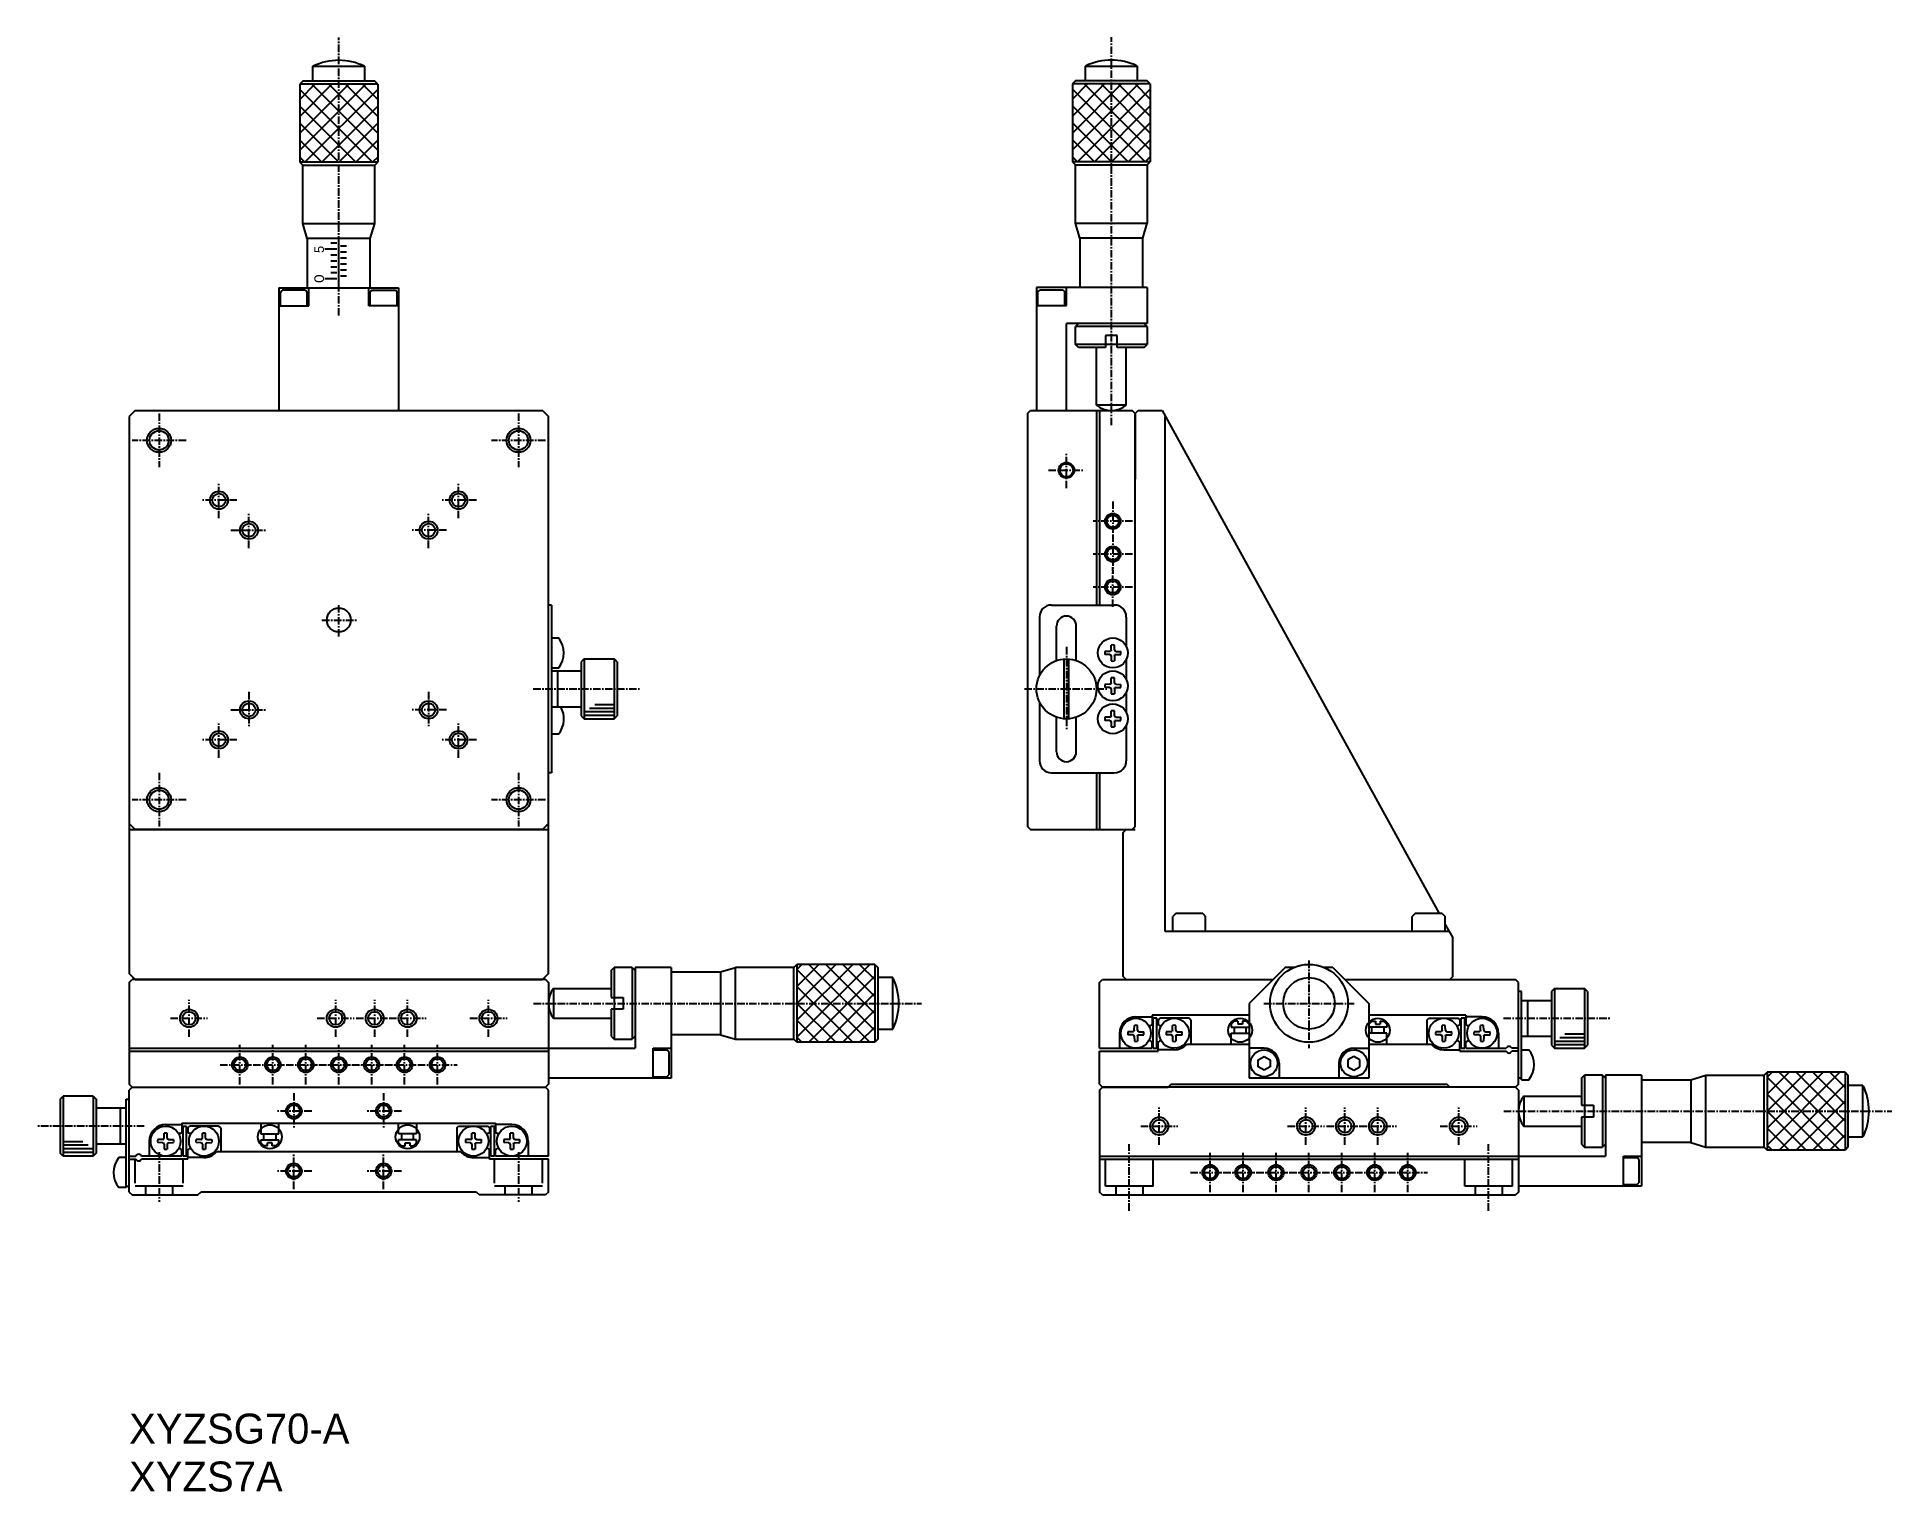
# Model space of a CAD drawing. Extents: x -44 to 266, y 69 to 312.
import ezdxf

# ---------------------------------------------------------------- set-up
doc = ezdxf.new("R2010")
doc.units = 0
doc.linetypes.add('CENTER', pattern=[2, 1.25, -0.25, 0.25, -0.25])
doc.layers.get('0').update_dxf_attribs({"linetype": 'CONTINUOUS'})
doc.layers.add('CENTER', color=1, linetype='CENTER')

# ---------------------------------------------------------------- blocks, each defined once
blk = doc.blocks.new('A$C3FFF41EC')
at = {"color": 7, "linetype": 'CONTINUOUS'}
for p, q in [((1.749995, 3), (1.249995, 2.5)), ((1.249995, 0), (1.249995, 2.5)), ((6.249995, 3), (1.749995, 3)), ((6.249995, 3), (6.749995, 2.5)), ((6.749995, 0), (6.749995, 2.5)), ((41.749995, 3), (41.249995, 2.5)), ((41.249995, 0), (41.249995, 2.5)), ((46.249995, 3), (41.749995, 3)), ((46.249995, 3), (46.749995, 2.5)), ((46.749995, 0), (46.749995, 2.5))]:
    blk.add_line(p, q, dxfattribs=at)

msp = doc.modelspace()

# ---------------------------------------------------------------- linework, layer by layer
at = {"color": 7, "linetype": 'CONTINUOUS'}
for p, q in [((1.92, 304.79), (1.92, 307.29)), ((10.52, 307.29), (10.52, 304.79)), ((130.92, 304.84), (130.92, 307.34)), ((139.52, 307.34), (139.52, 304.84)), ((0.22, 304.79), (-0.28, 304.29)), ((-0.28, 304.29), (-0.28, 291.29)), ((12.22, 304.79), (0.22, 304.79)), ((12.72, 304.29), (12.22, 304.79)), ((12.72, 304.29), (12.72, 291.29)), ((129.22, 304.84), (128.72, 304.34)), ((128.72, 304.34), (128.72, 291.34)), ((141.22, 304.84), (129.22, 304.84)), ((141.72, 304.34), (141.22, 304.84)), ((141.72, 304.34), (141.72, 291.34)), ((-0.28, 291.29), (0.22, 290.79)), ((12.22, 290.79), (12.72, 291.29)), ((128.72, 291.34), (129.22, 290.84)), ((141.22, 290.84), (141.72, 291.34)), ((0.22, 281.04), (0.22, 290.79)), ((0.22, 290.79), (12.22, 290.79)), ((12.26, 281.04), (12.26, 290.79)), ((129.22, 281.09), (129.22, 290.84)), ((129.22, 290.84), (141.22, 290.84)), ((141.26, 281.09), (141.26, 290.84)), ((0.22, 281.04), (12.22, 281.04)), ((0.97, 278.54), (0.22, 281.04)), ((11.47, 278.54), (12.22, 281.04)), ((129.22, 281.09), (141.22, 281.09)), ((129.97, 278.59), (129.22, 281.09)), ((140.47, 278.59), (141.22, 281.09)), ((11.47, 278.54), (0.97, 278.54)), ((0.97, 278.54), (0.97, 270.29)), ((11.47, 270.29), (11.47, 278.54)), ((140.47, 278.59), (129.97, 278.59)), ((129.97, 278.59), (129.97, 270.34)), ((140.47, 270.34), (140.47, 278.59)), ((-3.78, 270.29), (16.22, 270.29)), ((-3.78, 270.29), (-3.78, 249.79)), ((-3.53, 269.59), (-3.23, 269.89)), ((-3.53, 267.29), (-3.53, 269.59)), ((0.67, 269.89), (-3.23, 269.89)), ((0.67, 269.89), (0.97, 269.59)), ((0.97, 267.29), (0.97, 269.59)), ((1.22, 267.29), (1.22, 270.29)), ((11.22, 267.29), (11.22, 270.29)), ((11.77, 269.89), (11.47, 269.59)), ((11.47, 267.29), (11.47, 269.59)), ((11.77, 269.89), (15.67, 269.89)), ((15.97, 269.59), (15.67, 269.89)), ((15.97, 267.29), (15.97, 269.59)), ((16.22, 270.29), (16.22, 249.79)), ((141.22, 270.34), (122.72, 270.34)), ((122.72, 270.34), (122.72, 249.84)), ((122.97, 269.64), (123.27, 269.94)), ((122.97, 267.34), (122.97, 269.64)), ((127.17, 269.94), (123.27, 269.94)), ((127.17, 269.94), (127.47, 269.64)), ((127.47, 267.34), (127.47, 269.64)), ((127.72, 267.34), (127.72, 270.34)), ((141.22, 270.34), (141.22, 264.34)), ((-3.78, 267.29), (1.22, 267.29)), ((16.22, 267.29), (11.22, 267.29)), ((122.72, 267.34), (127.72, 267.34)), ((141.22, 264.34), (127.72, 264.34)), ((127.72, 249.84), (127.72, 264.34)), ((129.72, 264.34), (129.22, 263.84)), ((129.22, 260.84), (129.22, 263.84)), ((141.22, 263.84), (140.72, 264.34)), ((141.22, 263.84), (141.22, 260.84)), ((129.72, 260.34), (129.22, 260.84)), ((134.22, 260.34), (129.72, 260.34)), ((132.72, 250.72), (132.72, 260.34)), ((136.22, 262.34), (134.22, 262.34)), ((134.22, 262.34), (134.22, 260.34)), ((136.22, 260.84), (134.22, 260.84)), ((136.22, 260.34), (136.22, 262.34)), ((140.72, 260.34), (136.22, 260.34)), ((137.72, 250.72), (137.72, 260.34)), ((140.72, 260.34), (141.22, 260.84)), ((-27.78, 249.84), (-28.78, 248.84)), ((-27.78, 249.84), (-28.78, 248.84)), ((-28.78, 248.84), (-28.78, 155.84)), ((-28.78, 248.84), (-28.78, 180.84)), ((-27.78, 249.84), (40.22, 249.84)), ((-27.78, 249.84), (40.22, 249.84)), ((41.22, 248.84), (40.22, 249.84)), ((40.22, 249.84), (41.22, 248.84)), ((41.22, 155.84), (41.22, 248.84)), ((121.22, 249.34), (121.72, 249.84)), ((121.22, 249.34), (121.22, 180.34)), ((121.72, 249.84), (138.72, 249.84)), ((132.72, 249.84), (132.72, 217.34)), ((133.22, 249.84), (133.22, 217.34)), ((139.22, 249.34), (138.72, 249.84)), ((139.22, 249.34), (138.72, 249.84)), ((139.22, 249.34), (139.72, 249.84)), ((139.22, 249.34), (139.22, 238.34)), ((139.22, 180.34), (139.22, 249.34)), ((139.72, 249.84), (143.72, 249.84)), ((143.72, 249.84), (189.97, 165.84)), ((144.22, 162.84), (144.22, 248.75)), ((41.72, 217.34), (41.22, 217.34)), ((41.72, 217.34), (41.72, 189.34)), ((125.22, 217.34), (135.72, 217.34)), ((123.22, 215.34), (123.22, 205.52)), ((126.07, 208.12), (126.07, 213.84)), ((129.37, 207.98), (129.37, 213.84)), ((137.72, 215.34), (137.72, 210.43)), ((41.72, 211.84), (42.95, 211.84)), ((135.2, 209.84), (135.21, 210.66)), ((135.75, 209.84), (135.73, 210.66)), ((47.22, 208.34), (46.72, 207.84)), ((46.72, 207.84), (46.72, 198.84)), ((47.22, 208.34), (52.22, 208.34)), ((52.72, 207.84), (52.22, 208.34)), ((52.72, 207.84), (52.72, 198.84)), ((127.32, 198.35), (127.32, 208.32)), ((128.12, 198.35), (128.12, 208.32)), ((134.99, 209.61), (134.15, 209.6)), ((134.99, 209.06), (134.15, 209.08)), ((134.99, 209.61), (135.13, 209.67)), ((134.99, 209.06), (135.13, 209)), ((135.2, 209.84), (135.13, 209.67)), ((135.2, 208.84), (135.13, 209)), ((135.2, 208.84), (135.21, 208.01)), ((135.75, 208.84), (135.73, 208.01)), ((135.75, 209.84), (135.82, 209.67)), ((135.75, 208.84), (135.82, 209)), ((135.95, 209.61), (135.82, 209.67)), ((135.95, 209.06), (135.82, 209)), ((135.95, 209.61), (136.8, 209.6)), ((135.95, 209.06), (136.8, 209.08)), ((137.72, 208.25), (137.72, 204.93)), ((41.72, 206.84), (42.95, 206.84)), ((41.72, 206.34), (46.72, 206.34)), ((42.72, 206.34), (42.72, 200.34)), ((135.2, 204.34), (135.21, 205.16)), ((135.75, 204.34), (135.73, 205.16)), ((134.99, 204.11), (134.15, 204.1)), ((134.99, 203.56), (134.15, 203.58)), ((134.99, 204.11), (135.13, 204.17)), ((134.99, 203.56), (135.13, 203.5)), ((135.2, 204.34), (135.13, 204.17)), ((135.2, 203.34), (135.13, 203.5)), ((135.2, 203.34), (135.21, 202.51)), ((135.75, 203.34), (135.73, 202.51)), ((135.75, 204.34), (135.82, 204.17)), ((135.75, 203.34), (135.82, 203.5)), ((135.95, 204.11), (135.82, 204.17)), ((135.95, 203.56), (135.82, 203.5)), ((135.95, 204.11), (136.8, 204.1)), ((135.95, 203.56), (136.8, 203.58)), ((137.72, 202.75), (137.72, 199.43)), ((41.72, 200.34), (46.72, 200.34)), ((46.72, 198.84), (47.22, 198.34)), ((47.22, 198.34), (52.22, 198.34)), ((52.22, 198.34), (52.72, 198.84)), ((123.22, 201.16), (123.22, 191.34)), ((126.07, 192.84), (126.07, 198.55)), ((129.37, 192.84), (129.37, 198.69)), ((134.99, 198.61), (134.15, 198.6)), ((134.99, 198.61), (135.13, 198.67)), ((135.2, 198.84), (135.13, 198.67)), ((135.2, 198.84), (135.21, 199.66)), ((135.75, 198.84), (135.73, 199.66)), ((135.75, 198.84), (135.82, 198.67)), ((135.95, 198.61), (135.82, 198.67)), ((135.95, 198.61), (136.8, 198.6)), ((41.72, 195.84), (42.95, 195.84)), ((134.99, 198.06), (134.15, 198.08)), ((134.99, 198.06), (135.13, 198)), ((135.2, 197.84), (135.13, 198)), ((135.2, 197.84), (135.21, 197.01)), ((135.75, 197.84), (135.73, 197.01)), ((135.75, 197.84), (135.82, 198)), ((135.95, 198.06), (135.82, 198)), ((135.95, 198.06), (136.8, 198.08)), ((137.72, 197.25), (137.72, 191.34)), ((41.72, 189.34), (41.22, 189.34)), ((125.22, 189.34), (135.72, 189.34)), ((132.72, 189.34), (132.72, 179.84)), ((133.22, 189.34), (133.22, 179.84)), ((-28.78, 180.84), (-27.78, 179.84)), ((-28.78, 179.84), (41.22, 179.84)), ((40.22, 179.84), (-27.78, 179.84)), ((40.22, 179.84), (41.22, 180.84)), ((121.22, 180.34), (121.72, 179.84)), ((121.72, 179.84), (121.22, 180.34)), ((121.72, 179.84), (138.72, 179.84)), ((121.72, 179.84), (138.72, 179.84)), ((137.22, 179.34), (137.72, 179.84)), ((137.72, 179.84), (139.22, 179.84)), ((139.22, 180.34), (138.72, 179.84)), ((139.22, 180.34), (138.72, 179.84)), ((137.22, 155.34), (137.22, 179.34)), ((191.62, 162.84), (144.22, 162.84)), ((190.97, 164.02), (192.22, 161.75)), ((192.22, 155.34), (192.22, 161.75)), ((-27.78, 154.84), (-28.78, 155.84)), ((41.22, 155.84), (40.22, 154.84)), ((51.72, 156.34), (52.22, 156.84)), ((51.72, 156.34), (51.72, 151.84)), ((55.22, 156.84), (52.22, 156.84)), ((55.22, 156.84), (55.72, 156.34)), ((61.72, 156.84), (55.72, 156.84)), ((55.72, 156.84), (55.72, 143.34)), ((61.72, 156.84), (61.72, 138.34)), ((61.72, 156.09), (69.97, 156.09)), ((69.97, 156.09), (72.47, 156.84)), ((69.97, 156.09), (69.97, 145.59)), ((72.47, 156.87), (82.22, 156.87)), ((72.47, 144.84), (72.47, 156.84)), ((82.22, 156.84), (82.72, 157.34)), ((82.22, 144.84), (82.22, 156.84)), ((95.72, 157.34), (82.72, 157.34)), ((95.72, 157.34), (96.22, 156.84)), ((96.22, 156.84), (96.22, 144.84)), ((98.72, 155.14), (96.22, 155.14)), ((137.72, 154.84), (137.22, 155.34)), ((164.22, 156.84), (158.22, 150.84)), ((165.72, 156.84), (164.22, 156.84)), ((172.22, 156.84), (170.72, 156.84)), ((172.22, 156.84), (178.22, 150.84)), ((192.22, 155.34), (191.72, 154.84)), ((-28.78, 154.34), (-28.28, 154.84)), ((-28.78, 154.34), (-28.78, 137.34)), ((40.72, 154.84), (-28.28, 154.84)), ((-27.78, 154.84), (40.22, 154.84)), ((40.72, 154.84), (41.22, 154.34)), ((41.22, 154.34), (40.72, 154.84)), ((41.22, 154.34), (41.22, 137.34)), ((42.1, 153.34), (51.72, 153.34)), ((51.72, 151.84), (53.72, 151.84)), ((52.22, 151.84), (52.22, 149.84)), ((53.72, 151.84), (53.72, 149.84)), ((133.22, 154.34), (133.72, 154.84)), ((133.22, 143.34), (133.22, 154.34)), ((133.72, 154.84), (162.22, 154.84)), ((137.72, 154.84), (162.22, 154.84)), ((174.22, 154.84), (202.72, 154.84)), ((174.22, 154.84), (191.72, 154.84)), ((203.22, 154.34), (202.72, 154.84)), ((203.22, 137.34), (203.22, 154.34)), ((203.72, 152.84), (203.22, 152.84)), ((203.72, 138.09), (203.72, 152.84)), ((209.22, 153.34), (208.72, 152.84)), ((208.72, 152.84), (208.72, 143.84)), ((209.22, 153.34), (214.22, 153.34)), ((214.72, 152.84), (214.22, 153.34)), ((214.72, 152.84), (214.72, 143.84)), ((53.72, 149.84), (51.72, 149.84)), ((51.72, 149.84), (51.72, 145.34)), ((142.02, 148.84), (142.02, 147.25)), ((158.22, 148.84), (142.02, 148.84)), ((158.22, 150.84), (158.22, 138.34)), ((178.22, 150.84), (178.22, 138.34)), ((194.42, 148.84), (178.22, 148.84)), ((194.42, 148.84), (194.42, 147.25)), ((203.72, 151.34), (208.72, 151.34)), ((204.72, 151.34), (204.72, 145.34)), ((42.1, 148.34), (51.72, 148.34)), ((69.97, 145.59), (61.72, 145.59)), ((69.97, 145.59), (72.47, 144.84)), ((96.22, 146.54), (98.72, 146.54)), ((136.57, 145.84), (136.57, 143.34)), ((138.84, 146.11), (138, 146.1)), ((138.84, 145.56), (138, 145.58)), ((138.84, 146.11), (138.98, 146.17)), ((138.84, 145.56), (138.98, 145.5)), ((139.05, 146.34), (138.98, 146.17)), ((139.05, 146.34), (139.06, 147.16)), ((139.32, 148.59), (142.02, 148.59)), ((139.6, 146.34), (139.58, 147.16)), ((139.6, 146.34), (139.67, 146.17)), ((139.8, 146.11), (139.67, 146.17)), ((139.8, 145.56), (139.67, 145.5)), ((139.8, 146.11), (140.65, 146.1)), ((139.8, 145.56), (140.65, 145.58)), ((142.82, 148.34), (142.22, 148.34)), ((142.22, 143.34), (142.22, 148.34)), ((142.82, 143.34), (142.82, 148.34)), ((143.02, 148.04), (143.32, 148.34)), ((143.02, 148.04), (143.02, 147.25)), ((148.22, 148.34), (143.32, 148.34)), ((145.24, 146.11), (144.4, 146.1)), ((145.24, 145.56), (144.4, 145.58)), ((145.24, 146.11), (145.38, 146.17)), ((145.24, 145.56), (145.38, 145.5)), ((145.45, 146.34), (145.38, 146.17)), ((145.45, 146.34), (145.46, 147.16)), ((146, 146.34), (145.98, 147.16)), ((146, 146.34), (146.07, 146.17)), ((146.2, 146.11), (146.07, 146.17)), ((146.2, 145.56), (146.07, 145.5)), ((146.2, 146.11), (147.05, 146.1)), ((146.2, 145.56), (147.05, 145.58)), ((148.52, 148.04), (148.22, 148.34)), ((148.52, 148.04), (148.52, 144.04)), ((155.22, 147.34), (155.72, 147.84)), ((155.22, 147.34), (155.22, 146.84)), ((155.22, 146.84), (158.22, 146.84)), ((155.22, 144.04), (155.22, 145.84)), ((155.22, 145.84), (158.22, 145.84)), ((156.32, 147.84), (155.72, 147.84)), ((155.72, 146.84), (155.72, 145.84)), ((156.32, 147.84), (156.32, 147.34)), ((157.12, 147.34), (156.32, 147.34)), ((157.12, 147.84), (157.12, 147.34)), ((157.72, 147.84), (157.12, 147.84)), ((158.22, 147.34), (157.72, 147.84)), ((157.72, 145.84), (157.72, 146.84)), ((158.22, 147.34), (158.22, 146.84)), ((158.22, 145.84), (158.22, 144.04)), ((178.22, 147.34), (178.72, 147.84)), ((178.22, 147.34), (178.22, 146.84)), ((181.22, 146.84), (178.22, 146.84)), ((178.22, 145.84), (178.22, 144.04)), ((181.22, 145.84), (178.22, 145.84)), ((178.72, 147.84), (179.32, 147.84)), ((178.72, 145.84), (178.72, 146.84)), ((179.32, 147.84), (179.32, 147.34)), ((179.32, 147.34), (180.12, 147.34)), ((180.12, 147.84), (180.12, 147.34)), ((180.12, 147.84), (180.72, 147.84)), ((181.22, 147.34), (180.72, 147.84)), ((180.72, 146.84), (180.72, 145.84)), ((181.22, 147.34), (181.22, 146.84)), ((181.22, 144.04), (181.22, 145.84)), ((187.92, 148.04), (188.22, 148.34)), ((187.92, 148.04), (187.92, 144.04)), ((188.22, 148.34), (193.12, 148.34)), ((190.24, 146.11), (189.4, 146.1)), ((190.24, 145.56), (189.4, 145.58)), ((190.24, 146.11), (190.38, 146.17)), ((190.24, 145.56), (190.38, 145.5)), ((190.45, 146.34), (190.38, 146.17)), ((190.45, 146.34), (190.46, 147.16)), ((191, 146.34), (190.98, 147.16)), ((191, 146.34), (191.07, 146.17)), ((191.2, 146.11), (191.07, 146.17)), ((191.2, 145.56), (191.07, 145.5)), ((191.2, 146.11), (192.05, 146.1)), ((191.2, 145.56), (192.05, 145.58)), ((193.42, 148.04), (193.12, 148.34)), ((193.42, 148.04), (193.42, 147.25)), ((194.22, 148.34), (193.62, 148.34)), ((193.62, 143.34), (193.62, 148.34)), ((194.22, 143.34), (194.22, 148.34)), ((197.12, 148.59), (194.42, 148.59)), ((196.64, 146.11), (195.8, 146.1)), ((196.64, 145.56), (195.8, 145.58)), ((196.64, 146.11), (196.78, 146.17)), ((196.64, 145.56), (196.78, 145.5)), ((196.85, 146.34), (196.78, 146.17)), ((196.85, 146.34), (196.86, 147.16)), ((197.4, 146.34), (197.38, 147.16)), ((197.4, 146.34), (197.47, 146.17)), ((197.6, 146.11), (197.47, 146.17)), ((197.6, 145.56), (197.47, 145.5)), ((197.6, 146.11), (198.45, 146.1)), ((197.6, 145.56), (198.45, 145.58)), ((199.87, 145.84), (199.87, 143.34)), ((-28.78, 143.34), (41.22, 143.34)), ((-28.78, 142.84), (41.22, 142.84)), ((41.22, 143.34), (55.72, 143.34)), ((51.72, 145.34), (52.22, 144.84)), ((52.22, 144.84), (55.22, 144.84)), ((55.72, 145.34), (55.22, 144.84)), ((58.72, 143.34), (61.72, 143.34)), ((58.72, 138.34), (58.72, 143.34)), ((58.72, 143.09), (61.02, 143.09)), ((61.32, 142.79), (61.02, 143.09)), ((61.32, 142.79), (61.32, 138.89)), ((72.47, 144.84), (82.22, 144.84)), ((82.72, 144.34), (82.22, 144.84)), ((95.72, 144.34), (82.72, 144.34)), ((96.22, 144.84), (95.72, 144.34)), ((133.22, 143.34), (142.02, 143.34)), ((133.22, 137.34), (133.22, 142.84)), ((133.22, 142.84), (143.02, 142.84)), ((139.05, 145.34), (138.98, 145.5)), ((139.05, 145.34), (139.06, 144.51)), ((139.6, 145.34), (139.58, 144.51)), ((139.6, 145.34), (139.67, 145.5)), ((142.02, 143.34), (142.02, 144.42)), ((142.22, 143.34), (142.82, 143.34)), ((143.02, 142.84), (143.02, 144.42)), ((145.72, 143.09), (143.02, 143.09)), ((145.45, 145.34), (145.38, 145.5)), ((145.45, 145.34), (145.46, 144.51)), ((146, 145.34), (145.98, 144.51)), ((146, 145.34), (146.07, 145.5)), ((147.8, 144.04), (158.22, 144.04)), ((160.72, 143.34), (158.22, 143.34)), ((175.72, 143.34), (178.22, 143.34)), ((178.22, 144.04), (188.64, 144.04)), ((190.45, 145.34), (190.38, 145.5)), ((190.45, 145.34), (190.46, 144.51)), ((190.72, 143.09), (193.42, 143.09)), ((191, 145.34), (190.98, 144.51)), ((191, 145.34), (191.07, 145.5)), ((193.42, 142.84), (193.42, 144.42)), ((193.42, 142.84), (201.16, 142.84)), ((193.62, 143.34), (194.22, 143.34)), ((194.42, 143.34), (194.42, 144.42)), ((194.42, 143.34), (201.16, 143.34)), ((196.85, 145.34), (196.78, 145.5)), ((196.85, 145.34), (196.86, 144.51)), ((197.4, 145.34), (197.38, 144.51)), ((197.4, 145.34), (197.47, 145.5)), ((203.22, 143.34), (202.08, 143.34)), ((203.22, 142.84), (202.08, 142.84)), ((203.72, 145.34), (208.72, 145.34)), ((203.72, 143.09), (204.95, 143.09)), ((208.72, 143.84), (209.22, 143.34)), ((209.22, 143.34), (214.22, 143.34)), ((214.22, 143.34), (214.72, 143.84)), ((159.72, 141.42), (160.72, 141.99)), ((159.72, 140.26), (159.72, 141.42)), ((160.72, 139.68), (159.72, 140.26)), ((160.72, 141.99), (161.72, 141.42)), ((161.72, 140.26), (160.72, 139.68)), ((161.72, 141.42), (161.72, 140.26)), ((163.22, 140.84), (163.22, 138.34)), ((173.22, 140.84), (173.22, 138.34)), ((175.72, 141.99), (174.72, 141.42)), ((174.72, 141.42), (174.72, 140.26)), ((174.72, 140.26), (175.72, 139.68)), ((176.72, 141.42), (175.72, 141.99)), ((175.72, 139.68), (176.72, 140.26)), ((176.72, 140.26), (176.72, 141.42)), ((-28.28, 136.84), (-28.78, 137.34)), ((-28.28, 136.84), (-28.78, 137.34)), ((-28.28, 136.84), (-28.78, 136.34)), ((-28.78, 119.34), (-28.78, 136.34)), ((-28.28, 136.84), (40.72, 136.84)), ((-28.28, 136.84), (40.72, 136.84)), ((41.22, 137.34), (40.72, 136.84)), ((40.72, 136.84), (41.22, 137.34)), ((40.72, 136.84), (41.22, 137.34)), ((40.72, 136.84), (41.22, 137.34)), ((41.22, 136.34), (40.72, 136.84)), ((61.72, 138.34), (41.22, 138.34)), ((41.22, 125.34), (41.22, 136.34)), ((58.72, 138.59), (61.02, 138.59)), ((61.02, 138.59), (61.32, 138.89)), ((133.22, 137.34), (133.72, 136.84)), ((133.22, 136.34), (133.72, 136.84)), ((133.22, 136.34), (133.22, 119.34)), ((202.72, 136.84), (133.72, 136.84)), ((133.72, 136.84), (144.72, 136.84)), ((145.22, 137.34), (144.72, 136.84)), ((145.22, 137.34), (191.22, 137.34)), ((178.22, 138.34), (158.22, 138.34)), ((191.72, 136.84), (191.22, 137.34)), ((202.72, 136.84), (191.72, 136.84)), ((203.22, 137.34), (202.72, 136.84)), ((203.22, 136.34), (202.72, 136.84)), ((202.72, 136.84), (203.22, 136.34)), ((203.72, 138.34), (203.22, 138.34)), ((203.22, 136.34), (203.22, 119.34)), ((203.72, 138.09), (204.95, 138.09)), ((213.72, 138.34), (214.22, 138.84)), ((213.72, 138.34), (213.72, 133.84)), ((217.22, 138.84), (214.22, 138.84)), ((217.22, 138.84), (217.72, 138.34)), ((217.72, 138.84), (217.72, 125.34)), ((223.72, 138.84), (217.72, 138.84)), ((223.72, 138.84), (223.72, 120.34)), ((223.72, 138.09), (231.97, 138.09)), ((231.97, 138.09), (234.47, 138.84)), ((231.97, 138.09), (231.97, 127.59)), ((234.47, 138.87), (244.22, 138.87)), ((234.47, 126.84), (234.47, 138.84)), ((244.22, 138.84), (244.72, 139.34)), ((244.22, 126.84), (244.22, 138.84)), ((257.72, 139.34), (244.72, 139.34)), ((257.72, 139.34), (258.22, 138.84)), ((258.22, 138.84), (258.22, 126.84)), ((260.72, 137.14), (258.22, 137.14)), ((-40.28, 134.84), (-39.78, 135.34)), ((-40.28, 134.84), (-40.28, 125.84)), ((-34.78, 135.34), (-39.78, 135.34)), ((-34.78, 135.34), (-34.28, 134.84)), ((-34.28, 134.84), (-34.28, 125.84)), ((-29.28, 133.34), (-34.28, 133.34)), ((-30.28, 133.34), (-30.28, 127.34)), ((-29.28, 134.84), (-28.78, 134.84)), ((-29.28, 120.09), (-29.28, 134.84)), ((204.1, 135.34), (213.72, 135.34)), ((213.72, 133.84), (215.72, 133.84)), ((214.22, 133.84), (214.22, 131.84)), ((215.72, 133.84), (215.72, 131.84)), ((-22.68, 130.59), (-19.98, 130.59)), ((-19.98, 130.84), (6.22, 130.84)), ((-19.98, 130.84), (-19.98, 129.25)), ((-19.78, 130.34), (-19.18, 130.34)), ((-19.78, 125.34), (-19.78, 130.34)), ((-19.18, 125.34), (-19.18, 130.34)), ((-18.98, 130.04), (-18.68, 130.34)), ((-13.78, 130.34), (-18.68, 130.34)), ((-13.48, 130.04), (-13.78, 130.34)), ((-6.78, 130.84), (-6.78, 129.04)), ((-3.78, 132.84), (-3.78, 132.84)), ((-3.78, 129.04), (-3.78, 130.84)), ((6.22, 130.84), (32.42, 130.84)), ((16.22, 132.84), (16.22, 132.84)), ((16.22, 129.04), (16.22, 130.84)), ((19.22, 130.84), (19.22, 129.04)), ((25.92, 130.04), (26.22, 130.34)), ((26.22, 130.34), (31.12, 130.34)), ((31.42, 130.04), (31.12, 130.34)), ((31.62, 130.34), (32.22, 130.34)), ((31.62, 125.34), (31.62, 130.34)), ((32.22, 125.34), (32.22, 130.34)), ((32.42, 130.84), (32.42, 129.25)), ((35.12, 130.59), (32.42, 130.59)), ((204.1, 130.34), (213.72, 130.34)), ((213.72, 131.84), (213.72, 127.34)), ((215.72, 131.84), (213.72, 131.84)), ((-29.28, 127.34), (-34.28, 127.34)), ((-25.43, 127.84), (-25.43, 125.34)), ((-23.16, 128.11), (-24, 128.1)), ((-23.16, 127.56), (-24, 127.58)), ((-23.16, 128.11), (-23.02, 128.17)), ((-23.16, 127.56), (-23.02, 127.5)), ((-22.95, 128.34), (-23.02, 128.17)), ((-22.95, 127.34), (-23.02, 127.5)), ((-22.95, 128.34), (-22.94, 129.16)), ((-22.95, 127.34), (-22.94, 126.51)), ((-22.4, 128.34), (-22.42, 129.16)), ((-22.4, 127.34), (-22.42, 126.51)), ((-22.4, 128.34), (-22.33, 128.17)), ((-22.4, 127.34), (-22.33, 127.5)), ((-22.2, 128.11), (-22.33, 128.17)), ((-22.2, 127.56), (-22.33, 127.5)), ((-22.2, 128.11), (-21.35, 128.1)), ((-22.2, 127.56), (-21.35, 127.58)), ((-18.98, 130.04), (-18.98, 129.25)), ((-16.76, 128.11), (-17.6, 128.1)), ((-16.76, 127.56), (-17.6, 127.58)), ((-16.76, 128.11), (-16.62, 128.17)), ((-16.76, 127.56), (-16.62, 127.5)), ((-16.55, 128.34), (-16.62, 128.17)), ((-16.55, 127.34), (-16.62, 127.5)), ((-16.55, 128.34), (-16.54, 129.16)), ((-16.55, 127.34), (-16.54, 126.51)), ((-16, 128.34), (-16.02, 129.16)), ((-16, 127.34), (-16.02, 126.51)), ((-16, 128.34), (-15.93, 128.17)), ((-16, 127.34), (-15.93, 127.5)), ((-15.8, 128.11), (-15.93, 128.17)), ((-15.8, 127.56), (-15.93, 127.5)), ((-15.8, 128.11), (-14.95, 128.1)), ((-15.8, 127.56), (-14.95, 127.58)), ((-13.48, 130.04), (-13.48, 126.04)), ((-6.78, 129.04), (-3.78, 129.04)), ((-6.78, 127.54), (-6.78, 128.04)), ((-6.78, 128.04), (-3.78, 128.04)), ((-6.78, 127.54), (-6.28, 127.04)), ((-6.28, 128.04), (-6.28, 129.04)), ((-5.68, 127.04), (-6.28, 127.04)), ((-4.88, 127.54), (-5.68, 127.54)), ((-5.68, 127.04), (-5.68, 127.54)), ((-4.88, 127.04), (-4.88, 127.54)), ((-4.28, 127.04), (-4.88, 127.04)), ((-4.28, 129.04), (-4.28, 128.04)), ((-3.78, 127.54), (-4.28, 127.04)), ((-3.78, 127.54), (-3.78, 128.04)), ((19.22, 129.04), (16.22, 129.04)), ((16.22, 127.54), (16.22, 128.04)), ((19.22, 128.04), (16.22, 128.04)), ((16.22, 127.54), (16.72, 127.04)), ((16.72, 129.04), (16.72, 128.04)), ((16.72, 127.04), (17.32, 127.04)), ((17.32, 127.04), (17.32, 127.54)), ((17.32, 127.54), (18.12, 127.54)), ((18.12, 127.04), (18.12, 127.54)), ((18.12, 127.04), (18.72, 127.04)), ((18.72, 128.04), (18.72, 129.04)), ((19.22, 127.54), (18.72, 127.04)), ((19.22, 127.54), (19.22, 128.04)), ((25.92, 130.04), (25.92, 126.04)), ((28.24, 128.11), (27.4, 128.1)), ((28.24, 127.56), (27.4, 127.58)), ((28.24, 128.11), (28.38, 128.17)), ((28.24, 127.56), (28.38, 127.5)), ((28.45, 128.34), (28.38, 128.17)), ((28.45, 127.34), (28.38, 127.5)), ((28.45, 128.34), (28.46, 129.16)), ((28.45, 127.34), (28.46, 126.51)), ((29, 128.34), (28.98, 129.16)), ((29, 127.34), (28.98, 126.51)), ((29, 128.34), (29.07, 128.17)), ((29, 127.34), (29.07, 127.5)), ((29.2, 128.11), (29.07, 128.17)), ((29.2, 127.56), (29.07, 127.5)), ((29.2, 128.11), (30.05, 128.1)), ((29.2, 127.56), (30.05, 127.58)), ((31.42, 130.04), (31.42, 129.25)), ((34.64, 128.11), (33.8, 128.1)), ((34.64, 127.56), (33.8, 127.58)), ((34.64, 128.11), (34.78, 128.17)), ((34.64, 127.56), (34.78, 127.5)), ((34.85, 128.34), (34.78, 128.17)), ((34.85, 127.34), (34.78, 127.5)), ((34.85, 128.34), (34.86, 129.16)), ((34.85, 127.34), (34.86, 126.51)), ((35.4, 128.34), (35.38, 129.16)), ((35.4, 127.34), (35.38, 126.51)), ((35.4, 128.34), (35.47, 128.17)), ((35.4, 127.34), (35.47, 127.5)), ((35.6, 128.11), (35.47, 128.17)), ((35.6, 127.56), (35.47, 127.5)), ((35.6, 128.11), (36.45, 128.1)), ((35.6, 127.56), (36.45, 127.58)), ((37.87, 127.84), (37.87, 125.34)), ((213.72, 127.34), (214.22, 126.84)), ((217.72, 127.34), (217.22, 126.84)), ((231.97, 127.59), (223.72, 127.59)), ((231.97, 127.59), (234.47, 126.84)), ((258.22, 128.54), (260.72, 128.54)), ((-39.78, 125.34), (-40.28, 125.84)), ((-34.78, 125.34), (-39.78, 125.34)), ((-34.28, 125.84), (-34.78, 125.34)), ((-29.28, 125.09), (-30.5, 125.09)), ((-28.78, 125.34), (-27.64, 125.34)), ((-28.78, 124.84), (-27.64, 124.84)), ((-19.98, 125.34), (-26.72, 125.34)), ((-18.98, 124.84), (-26.72, 124.84)), ((-19.98, 125.34), (-19.98, 126.42)), ((-19.18, 125.34), (-19.78, 125.34)), ((-18.98, 124.84), (-18.98, 126.42)), ((-16.28, 125.09), (-18.98, 125.09)), ((6.22, 126.04), (-14.2, 126.04)), ((26.64, 126.04), (6.22, 126.04)), ((28.72, 125.09), (31.42, 125.09)), ((31.42, 124.84), (31.42, 126.42)), ((41.22, 124.84), (31.42, 124.84)), ((32.22, 125.34), (31.62, 125.34)), ((32.42, 125.34), (32.42, 126.42)), ((41.22, 125.34), (32.42, 125.34)), ((41.22, 119.34), (41.22, 124.84)), ((133.22, 125.34), (203.22, 125.34)), ((133.22, 124.84), (203.22, 124.84)), ((203.22, 125.34), (217.72, 125.34)), ((214.22, 126.84), (217.22, 126.84)), ((220.72, 125.34), (223.72, 125.34)), ((220.72, 120.34), (220.72, 125.34)), ((220.72, 125.09), (223.02, 125.09)), ((223.32, 124.79), (223.02, 125.09)), ((223.32, 124.79), (223.32, 120.89)), ((234.47, 126.84), (244.22, 126.84)), ((244.72, 126.34), (244.22, 126.84)), ((257.72, 126.34), (244.72, 126.34)), ((258.22, 126.84), (257.72, 126.34)), ((223.02, 120.59), (223.32, 120.89)), ((-29.28, 120.09), (-30.5, 120.09)), ((-29.28, 120.34), (-28.78, 120.34)), ((-28.78, 119.34), (-28.28, 118.84)), ((-28.28, 118.84), (-17.28, 118.84)), ((-17.28, 118.84), (-16.78, 119.34)), ((29.22, 119.34), (-16.78, 119.34)), ((29.22, 119.34), (29.72, 118.84)), ((40.72, 118.84), (29.72, 118.84)), ((41.22, 119.34), (40.72, 118.84)), ((133.72, 118.84), (133.22, 119.34)), ((133.72, 118.84), (133.22, 119.34)), ((133.72, 118.84), (202.72, 118.84)), ((202.72, 118.84), (203.22, 119.34)), ((202.72, 118.84), (203.22, 119.34)), ((202.72, 118.84), (203.22, 119.34)), ((203.22, 119.34), (202.72, 118.84)), ((223.72, 120.34), (203.22, 120.34)), ((220.72, 120.59), (223.02, 120.59))]:
    msp.add_line(p, q, dxfattribs=at)
at = {"color": 3, "linetype": 'CONTINUOUS'}
for p, q in [((1.92, 307.29), (10.52, 307.29)), ((130.92, 307.34), (139.52, 307.34)), ((12.72, 304.29), (-0.28, 304.29)), ((2.25, 304.29), (-0.28, 301.76)), ((5.08, 304.29), (-0.28, 298.93)), ((7.91, 304.29), (-0.28, 296.1)), ((10.74, 304.29), (-0.28, 293.27)), ((12.72, 293.27), (1.71, 304.29)), ((12.72, 296.1), (4.54, 304.29)), ((12.72, 298.93), (7.37, 304.29)), ((12.72, 301.76), (10.19, 304.29)), ((131.25, 304.34), (128.72, 301.81)), ((134.08, 304.34), (128.72, 298.98)), ((136.91, 304.34), (128.72, 296.15)), ((139.74, 304.34), (128.72, 293.32)), ((141.72, 304.34), (128.72, 304.34)), ((141.72, 293.32), (130.71, 304.34)), ((141.72, 296.15), (133.54, 304.34)), ((141.72, 298.98), (136.37, 304.34)), ((141.72, 301.81), (139.19, 304.34)), ((11.88, 291.29), (-0.28, 303.44)), ((9.05, 291.29), (-0.28, 300.61)), ((12.72, 303.44), (0.57, 291.29)), ((12.72, 300.61), (3.4, 291.29)), ((140.88, 291.34), (128.72, 303.5)), ((138.05, 291.34), (128.72, 300.67)), ((141.72, 303.5), (129.57, 291.34)), ((141.72, 300.67), (132.39, 291.34)), ((6.22, 291.29), (-0.28, 297.79)), ((12.72, 297.79), (6.22, 291.29)), ((135.22, 291.34), (128.72, 297.84)), ((141.72, 297.84), (135.22, 291.34)), ((3.4, 291.29), (-0.28, 294.96)), ((12.72, 294.96), (9.05, 291.29)), ((132.39, 291.34), (128.72, 295.01)), ((141.72, 295.01), (138.05, 291.34)), ((0.57, 291.29), (-0.28, 292.13)), ((12.72, 291.29), (-0.28, 291.29)), ((12.72, 292.13), (11.88, 291.29)), ((129.57, 291.34), (128.72, 292.18)), ((141.72, 291.34), (128.72, 291.34)), ((141.72, 292.18), (140.88, 291.34)), ((3.92, 276.79), (5.92, 276.79)), ((4.92, 277.79), (5.92, 277.79)), ((4.92, 275.79), (5.92, 275.79)), ((6.22, 270.29), (6.22, 278.29)), ((6.52, 277.29), (7.52, 277.29)), ((6.52, 276.29), (7.52, 276.29)), ((4.92, 274.79), (5.92, 274.79)), ((4.92, 273.79), (5.92, 273.79)), ((5.92, 272.79), (4.92, 272.79)), ((6.52, 275.29), (7.52, 275.29)), ((6.52, 274.29), (7.52, 274.29)), ((6.52, 273.29), (7.52, 273.29)), ((5.92, 271.79), (3.92, 271.79)), ((6.52, 272.29), (7.52, 272.29)), ((141.22, 263.84), (129.22, 263.84)), ((134.22, 260.84), (129.22, 260.84)), ((141.22, 260.84), (136.22, 260.84)), ((137.72, 250.72), (132.72, 250.72)), ((47.22, 208.34), (47.22, 198.34)), ((52.22, 208.34), (52.22, 198.34)), ((47.22, 199.54), (52.22, 199.54)), ((47.22, 198.94), (52.22, 198.94)), ((48.09, 200.14), (52.22, 200.14)), ((48.96, 200.74), (52.22, 200.74)), ((52.22, 156.84), (52.22, 151.84)), ((55.22, 156.84), (55.22, 144.84)), ((83.57, 157.34), (82.72, 156.5)), ((94.88, 157.34), (82.72, 145.18)), ((92.05, 157.34), (82.72, 148.01)), ((89.22, 157.34), (82.72, 150.84)), ((86.39, 157.34), (82.72, 153.67)), ((82.72, 157.34), (82.72, 144.34)), ((82.72, 156.5), (94.88, 144.34)), ((84.71, 157.34), (95.72, 146.32)), ((95.72, 155.35), (84.71, 144.34)), ((87.54, 157.34), (95.72, 149.15)), ((90.37, 157.34), (95.72, 151.98)), ((93.19, 157.34), (95.72, 154.81)), ((95.72, 157.34), (95.72, 144.34)), ((98.72, 146.54), (98.72, 155.14)), ((42.1, 153.34), (42.1, 148.34)), ((82.72, 153.67), (92.05, 144.34)), ((95.72, 152.52), (87.54, 144.34)), ((209.22, 153.34), (209.22, 143.34)), ((214.22, 153.34), (214.22, 143.34)), ((52.22, 149.84), (52.22, 144.84)), ((82.72, 150.84), (89.22, 144.34)), ((95.72, 149.7), (90.37, 144.34)), ((82.72, 148.01), (86.39, 144.34)), ((95.72, 146.87), (93.19, 144.34)), ((210.96, 145.74), (214.22, 145.74)), ((82.72, 145.18), (83.57, 144.34)), ((209.22, 144.54), (214.22, 144.54)), ((209.22, 143.94), (214.22, 143.94)), ((210.09, 145.14), (214.22, 145.14)), ((214.22, 138.84), (214.22, 133.84)), ((217.22, 138.84), (217.22, 126.84)), ((244.72, 139.34), (244.72, 126.34)), ((245.57, 139.34), (244.72, 138.5)), ((248.39, 139.34), (244.72, 135.67)), ((251.22, 139.34), (244.72, 132.84)), ((254.05, 139.34), (244.72, 130.01)), ((256.88, 139.34), (244.72, 127.18)), ((244.72, 138.5), (256.88, 126.34)), ((246.71, 139.34), (257.72, 128.32)), ((257.72, 137.35), (246.71, 126.34)), ((249.54, 139.34), (257.72, 131.15)), ((252.37, 139.34), (257.72, 133.98)), ((255.19, 139.34), (257.72, 136.81)), ((257.72, 139.34), (257.72, 126.34)), ((260.72, 128.54), (260.72, 137.14)), ((-39.78, 135.34), (-39.78, 125.34)), ((-34.78, 135.34), (-34.78, 125.34)), ((204.1, 135.34), (204.1, 130.34)), ((244.72, 135.67), (254.05, 126.34)), ((257.72, 134.52), (249.54, 126.34)), ((214.22, 131.84), (214.22, 126.84)), ((244.72, 132.84), (251.22, 126.34)), ((257.72, 131.7), (252.37, 126.34)), ((-36.51, 127.74), (-39.78, 127.74)), ((-35.64, 127.14), (-39.78, 127.14)), ((244.72, 130.01), (248.39, 126.34)), ((244.72, 127.18), (245.57, 126.34)), ((257.72, 128.87), (255.19, 126.34)), ((-34.78, 126.54), (-39.78, 126.54)), ((-34.78, 125.94), (-39.78, 125.94)), ((-27.78, 120.84), (-27.78, 124.84)), ((-19.78, 120.84), (-19.78, 124.84)), ((32.22, 120.84), (32.22, 124.84)), ((40.22, 120.84), (40.22, 124.84)), ((134.22, 120.34), (134.22, 124.84)), ((142.22, 120.34), (142.22, 124.84)), ((194.22, 120.34), (194.22, 124.84)), ((202.22, 120.34), (202.22, 124.84)), ((-19.78, 120.34), (-27.78, 120.34)), ((-26.03, 120.34), (-26.03, 118.84)), ((-21.53, 120.34), (-21.53, 118.84)), ((40.22, 120.34), (32.22, 120.34)), ((33.97, 120.34), (33.97, 118.84)), ((38.47, 120.34), (38.47, 118.84)), ((142.22, 120.34), (134.22, 120.34)), ((135.97, 120.34), (135.97, 118.84)), ((140.47, 120.34), (140.47, 118.84)), ((202.22, 120.34), (194.22, 120.34)), ((195.97, 120.34), (195.97, 118.84)), ((200.47, 120.34), (200.47, 118.84))]:
    msp.add_line(p, q, dxfattribs=at)
for centre, radius in [((-23.78, 244.84), 2), ((36.22, 244.84), 2), ((127.72, 239.84), 1.3), ((-13.78, 234.84), 1.5), ((26.22, 234.84), 1.5), ((135.47, 231.34), 1.3), ((135.47, 231.34), 1), ((-8.78, 229.84), 1.5), ((21.22, 229.84), 1.5), ((135.47, 225.84), 1.3), ((135.47, 225.84), 1), ((135.47, 220.34), 1.3), ((135.47, 220.34), 1), ((-8.78, 199.84), 1.5), ((21.22, 199.84), 1.5), ((-13.78, 194.84), 1.5), ((26.22, 194.84), 1.5), ((-23.78, 184.84), 2), ((36.22, 184.84), 2), ((-18.78, 148.34), 1.5), ((5.72, 148.34), 1.5), ((12.22, 148.34), 1.5), ((17.72, 148.34), 1.5), ((31.22, 148.34), 1.5), ((156.72, 146.34), 2), ((179.72, 146.34), 2), ((-10.28, 140.59), 1.3), ((-10.28, 140.59), 1), ((-4.78, 140.59), 1.3), ((-4.78, 140.59), 1), ((0.72, 140.59), 1.3), ((0.72, 140.59), 1), ((6.22, 140.59), 1.3), ((6.22, 140.59), 1), ((11.72, 140.59), 1.3), ((11.72, 140.59), 1), ((17.22, 140.59), 1.3), ((17.22, 140.59), 1), ((22.72, 140.59), 1.3), ((22.72, 140.59), 1), ((-1.28, 132.84), 1.3), ((13.72, 132.84), 1.3), ((-5.28, 128.54), 2), ((17.72, 128.54), 2), ((143.22, 130.34), 1.5), ((167.72, 130.34), 1.5), ((174.22, 130.34), 1.5), ((179.72, 130.34), 1.5), ((193.22, 130.34), 1.5), ((-1.28, 122.84), 1.3), ((13.72, 122.84), 1.3), ((151.72, 122.59), 1.3), ((157.22, 122.59), 1.3), ((162.72, 122.59), 1.3), ((168.22, 122.59), 1.3), ((173.72, 122.59), 1.3), ((179.22, 122.59), 1.3), ((184.72, 122.59), 1.3), ((151.72, 122.59), 1), ((157.22, 122.59), 1), ((162.72, 122.59), 1), ((168.22, 122.59), 1), ((173.72, 122.59), 1), ((179.22, 122.59), 1), ((184.72, 122.59), 1)]:
    msp.add_circle(centre, radius, dxfattribs=at)
at = {"color": 7, "linetype": 'CONTINUOUS'}
for centre, radius in [((-23.78, 244.84), 1.6), ((36.22, 244.84), 1.6), ((127.72, 239.84), 1.1), ((-13.78, 234.84), 1.1), ((26.22, 234.84), 1.1), ((-8.78, 229.84), 1.1), ((21.22, 229.84), 1.1), ((6.22, 214.84), 2), ((135.47, 209.34), 2.5), ((127.72, 203.34), 5), ((135.47, 203.84), 2.5), ((-8.78, 199.84), 1.1), ((21.22, 199.84), 1.1), ((135.47, 198.34), 2.5), ((-13.78, 194.84), 1.1), ((26.22, 194.84), 1.1), ((-23.78, 184.84), 1.6), ((36.22, 184.84), 1.6), ((168.22, 150.84), 6.5), ((168.22, 150.84), 4.3), ((-18.78, 148.34), 1.1), ((5.72, 148.34), 1.1), ((12.22, 148.34), 1.1), ((17.72, 148.34), 1.1), ((31.22, 148.34), 1.1), ((139.32, 145.84), 2.5), ((145.72, 145.84), 2.5), ((190.72, 145.84), 2.5), ((197.12, 145.84), 2.5), ((160.72, 140.84), 2.25), ((175.72, 140.84), 2.25), ((-1.28, 132.84), 1), ((13.72, 132.84), 1), ((-22.68, 127.84), 2.5), ((-16.28, 127.84), 2.5), ((28.72, 127.84), 2.5), ((35.12, 127.84), 2.5), ((143.22, 130.34), 1.1), ((167.72, 130.34), 1.1), ((174.22, 130.34), 1.1), ((179.72, 130.34), 1.1), ((193.22, 130.34), 1.1), ((-1.28, 122.84), 1), ((13.72, 122.84), 1)]:
    msp.add_circle(centre, radius, dxfattribs=at)
for centre, radius, start, end in [((6.22, 298.54), 9.75, 63.8162, 116.1838), ((135.22, 298.59), 9.75, 63.8162, 116.1838), ((135.22, 253.84), 4, 231.3178, 308.6822), ((125.22, 215.34), 2, 90, 180), ((135.72, 215.34), 2, 0, 90), ((127.72, 213.84), 1.65, 0, 180), ((39.82, 209.34), 4, 321.3178, 38.6822), ((135.47, 209.34), 1.35, 78.8959, 101.1041), ((135.47, 209.34), 1.35, 168.8959, 191.1041), ((135.47, 209.34), 1.35, 258.8959, 281.1041), ((135.47, 209.34), 1.35, 348.8959, 11.1041), ((135.47, 203.84), 1.35, 78.8959, 101.1041), ((135.47, 203.84), 1.35, 168.8959, 191.1041), ((135.47, 203.84), 1.35, 258.8959, 281.1041), ((135.47, 203.84), 1.35, 348.8959, 11.1041), ((39.82, 198.34), 4, 321.3178, 30), ((135.47, 198.34), 1.35, 168.8959, 191.1041), ((135.47, 198.34), 1.35, 78.8959, 101.1041), ((135.47, 198.34), 1.35, 348.8959, 11.1041), ((135.47, 198.34), 1.35, 258.8959, 281.1041), ((127.72, 192.84), 1.65, 180, 0), ((125.22, 191.34), 2, 180, 270), ((135.72, 191.34), 2, 270, 0), ((89.98, 150.84), 9.75, 333.8162, 26.1838), ((45.22, 150.84), 4, 141.3178, 218.6822), ((139.32, 145.84), 2.75, 90, 180), ((139.32, 145.84), 1.35, 168.8959, 191.1041), ((139.32, 145.84), 1.35, 78.8959, 101.1041), ((139.32, 145.84), 1.35, 348.8959, 11.1041), ((142.52, 145.84), 1.5, 101.5369, 130.5416), ((142.52, 145.84), 1.5, 49.4584, 78.463), ((145.72, 145.84), 1.35, 168.8959, 191.1041), ((145.72, 145.84), 1.35, 78.8959, 101.1041), ((145.72, 145.84), 1.35, 348.8959, 11.1041), ((190.72, 145.84), 1.35, 168.8959, 191.1041), ((190.72, 145.84), 1.35, 78.8959, 101.1041), ((190.72, 145.84), 1.35, 348.8959, 11.1041), ((193.92, 145.84), 1.5, 101.5369, 130.5416), ((193.92, 145.84), 1.5, 49.4584, 78.463), ((197.12, 145.84), 1.35, 168.8959, 191.1041), ((197.12, 145.84), 1.35, 78.8959, 101.1041), ((197.12, 145.84), 2.75, 360, 90), ((197.12, 145.84), 1.35, 348.8959, 11.1041), ((139.32, 145.84), 1.35, 258.8959, 281.1041), ((142.52, 145.84), 1.5, 229.4584, 258.463), ((142.52, 145.84), 1.5, 281.537, 310.5416), ((145.72, 145.84), 1.35, 258.8959, 281.1041), ((145.72, 145.84), 2.75, 270, 319.1149), ((160.72, 140.84), 2.5, 0, 90), ((175.72, 140.84), 2.5, 90, 180), ((190.72, 145.84), 2.75, 220.8851, 270), ((190.72, 145.84), 1.35, 258.8959, 281.1041), ((193.92, 145.84), 1.5, 229.4584, 258.463), ((193.92, 145.84), 1.5, 281.537, 310.5416), ((197.12, 145.84), 1.35, 258.8959, 281.1041), ((201.62, 143.14), 0.5, 23.5782, 156.4218), ((201.62, 143.04), 0.5, 203.5782, 336.4218), ((201.82, 140.59), 4, 321.3178, 38.6822), ((251.98, 132.84), 9.75, 333.8162, 26.1838), ((207.22, 132.84), 4, 141.3178, 218.6822), ((-22.68, 127.84), 2.75, 90, 180), ((35.12, 127.84), 2.75, 0, 90), ((-22.68, 127.84), 1.35, 168.8959, 191.1041), ((-22.68, 127.84), 1.35, 78.8959, 101.1041), ((-22.68, 127.84), 1.35, 348.8959, 11.1041), ((-19.48, 127.84), 1.5, 101.537, 130.5416), ((-19.48, 127.84), 1.5, 49.4584, 78.4631), ((-16.28, 127.84), 1.35, 168.8959, 191.1041), ((-16.28, 127.84), 1.35, 78.8959, 101.1041), ((-16.28, 127.84), 1.35, 348.8959, 11.1041), ((28.72, 127.84), 1.35, 168.8959, 191.1041), ((28.72, 127.84), 1.35, 78.8959, 101.1041), ((28.72, 127.84), 1.35, 348.8959, 11.1041), ((31.92, 127.84), 1.5, 101.537, 130.5416), ((31.92, 127.84), 1.5, 49.4584, 78.4631), ((35.12, 127.84), 1.35, 168.8959, 191.1041), ((35.12, 127.84), 1.35, 78.8959, 101.1041), ((35.12, 127.84), 1.35, 348.8959, 11.1041), ((-27.38, 122.59), 4, 141.3178, 218.6822), ((-27.18, 125.14), 0.5, 23.5782, 156.4218), ((-27.18, 125.04), 0.5, 203.5782, 336.4218), ((-22.68, 127.84), 1.35, 258.8959, 281.1041), ((-19.48, 127.84), 1.5, 229.4584, 258.463), ((-19.48, 127.84), 1.5, 281.537, 310.5416), ((-16.28, 127.84), 1.35, 258.8959, 281.1041), ((-16.28, 127.84), 2.75, 270, 319.1149), ((28.72, 127.84), 2.75, 220.8851, 270), ((28.72, 127.84), 1.35, 258.8959, 281.1041), ((31.92, 127.84), 1.5, 229.4584, 258.463), ((31.92, 127.84), 1.5, 281.537, 310.5416), ((35.12, 127.84), 1.35, 258.8959, 281.1041)]:
    msp.add_arc(centre, radius, start, end, dxfattribs=at)
at = {"layer": 'CENTER', "color": 1, "linetype": 'CENTER'}
for p, q in [((6.22, 265.67), (6.22, 312.11)), ((135.22, 247.36), (135.22, 312.17)), ((-23.78, 249.34), (-23.78, 240.34)), ((36.22, 249.34), (36.22, 240.34)), ((-19.28, 244.84), (-28.28, 244.84)), ((40.72, 244.84), (31.72, 244.84)), ((127.72, 236.84), (127.72, 242.84)), ((124.72, 239.84), (130.72, 239.84)), ((-13.78, 231.84), (-13.78, 237.84)), ((26.22, 231.84), (26.22, 237.84)), ((-10.78, 234.84), (-16.78, 234.84)), ((-8.78, 226.84), (-8.78, 232.84)), ((21.22, 226.84), (21.22, 232.84)), ((29.22, 234.84), (23.22, 234.84)), ((135.47, 234.64), (135.47, 228.04)), ((-11.78, 229.84), (-5.78, 229.84)), ((24.22, 229.84), (18.22, 229.84)), ((138.77, 231.34), (132.17, 231.34)), ((135.47, 229.14), (135.47, 222.54)), ((138.77, 225.84), (132.17, 225.84)), ((135.47, 217.04), (135.47, 223.64)), ((138.77, 220.34), (132.17, 220.34)), ((6.22, 212.09), (6.22, 217.49)), ((3.41, 214.84), (9.36, 214.84)), ((127.72, 210.34), (127.72, 196.34)), ((-8.78, 202.84), (-8.78, 196.84)), ((21.22, 202.84), (21.22, 196.84)), ((38.7, 203.34), (56.59, 203.34)), ((120.72, 203.34), (134.72, 203.34)), ((-11.78, 199.84), (-5.78, 199.84)), ((24.22, 199.84), (18.22, 199.84)), ((-13.78, 191.84), (-13.78, 197.84)), ((26.22, 191.84), (26.22, 197.84)), ((-10.78, 194.84), (-16.78, 194.84)), ((29.22, 194.84), (23.22, 194.84)), ((-23.78, 189.34), (-23.78, 180.34)), ((36.22, 189.34), (36.22, 180.34)), ((-19.28, 184.84), (-28.28, 184.84)), ((40.72, 184.84), (31.72, 184.84)), ((168.22, 157.98), (168.22, 143.33)), ((-18.78, 145.24), (-18.78, 151.44)), ((5.72, 145.24), (5.72, 151.44)), ((12.22, 145.24), (12.22, 151.44)), ((17.72, 145.24), (17.72, 151.44)), ((31.22, 145.24), (31.22, 151.44)), ((38.75, 150.84), (103.55, 150.84)), ((160.7, 150.84), (175.75, 150.84)), ((-21.88, 148.34), (-15.68, 148.34)), ((2.62, 148.34), (8.82, 148.34)), ((9.12, 148.34), (15.32, 148.34)), ((14.62, 148.34), (20.82, 148.34)), ((28.12, 148.34), (34.32, 148.34)), ((200.7, 148.34), (218.59, 148.34)), ((-10.28, 137.29), (-10.28, 143.89)), ((-4.78, 137.29), (-4.78, 143.89)), ((0.72, 137.29), (0.72, 143.89)), ((6.22, 137.29), (6.22, 143.89)), ((11.72, 137.29), (11.72, 143.89)), ((17.22, 137.29), (17.22, 143.89)), ((22.72, 137.29), (22.72, 143.89)), ((-13.58, 140.59), (-6.98, 140.59)), ((-8.08, 140.59), (-1.48, 140.59)), ((-2.58, 140.59), (4.02, 140.59)), ((2.92, 140.59), (9.52, 140.59)), ((8.42, 140.59), (15.02, 140.59)), ((13.92, 140.59), (20.52, 140.59)), ((19.42, 140.59), (26.02, 140.59)), ((-1.28, 135.84), (-1.28, 129.84)), ((13.72, 135.84), (13.72, 129.84)), ((143.22, 127.24), (143.22, 133.44)), ((167.72, 127.24), (167.72, 133.44)), ((174.22, 127.24), (174.22, 133.44)), ((179.72, 127.24), (179.72, 133.44)), ((193.22, 127.24), (193.22, 133.44)), ((-26.25, 130.34), (-44.15, 130.34)), ((1.72, 132.84), (-4.28, 132.84)), ((16.72, 132.84), (10.72, 132.84)), ((140.12, 130.34), (146.32, 130.34)), ((164.62, 130.34), (170.82, 130.34)), ((171.12, 130.34), (177.32, 130.34)), ((176.62, 130.34), (182.82, 130.34)), ((190.12, 130.34), (196.32, 130.34)), ((200.75, 132.84), (265.55, 132.84)), ((138.22, 116.21), (138.22, 127.34)), ((198.22, 116.21), (198.22, 127.34)), ((-23.78, 125.98), (-23.78, 117.7)), ((-1.28, 119.84), (-1.28, 125.84)), ((13.72, 119.84), (13.72, 125.84)), ((36.22, 125.98), (36.22, 117.7)), ((151.72, 119.29), (151.72, 125.89)), ((157.22, 119.29), (157.22, 125.89)), ((162.72, 119.29), (162.72, 125.89)), ((168.22, 119.29), (168.22, 125.89)), ((173.72, 119.29), (173.72, 125.89)), ((179.22, 119.29), (179.22, 125.89)), ((184.72, 119.29), (184.72, 125.89)), ((1.72, 122.84), (-4.28, 122.84)), ((1.72, 122.84), (-4.28, 122.84)), ((16.72, 122.84), (10.72, 122.84)), ((16.72, 122.84), (10.72, 122.84)), ((148.42, 122.59), (155.02, 122.59)), ((153.92, 122.59), (160.52, 122.59)), ((159.42, 122.59), (166.02, 122.59)), ((164.92, 122.59), (171.52, 122.59)), ((170.42, 122.59), (177.02, 122.59)), ((175.92, 122.59), (182.52, 122.59)), ((181.42, 122.59), (188.02, 122.59))]:
    msp.add_line(p, q, dxfattribs=at)

# ---------------------------------------------------------------- block references
at = {"color": 7, "linetype": 'CONTINUOUS'}
msp.add_blockref('A$C3FFF41EC', (144.22, 162.84), dxfattribs=at)

# ---------------------------------------------------------------- texts
at = {"color": 3, "linetype": 'CONTINUOUS'}
msp.add_text('5', height=1.6, rotation=90, dxfattribs=at).set_placement((3.75, 276.12))
at = {"color": 3, "linetype": 'CONTINUOUS', "width": 1.2}
msp.add_text('0', height=1.6, rotation=90, dxfattribs=at).set_placement((3.75, 271.12))
at = {"color": 7, "linetype": 'CONTINUOUS'}
for s, p in [('XYZSG70-A', (-28.78, 77.34)), ('XYZS7A', (-28.78, 69.34))]:
    msp.add_text(s, height=5, dxfattribs=at).set_placement(p)

doc.saveas('drawing.dxf')
